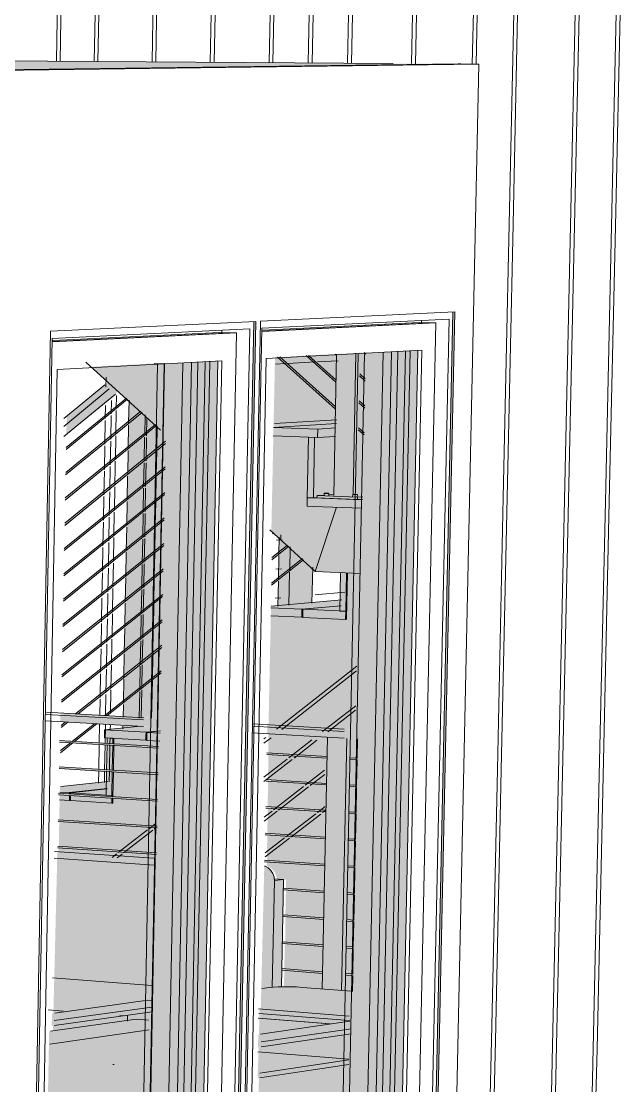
# Model space of a CAD drawing. Header units: inches. Extents: x 5690 to 5695, y -585 to 907.
# Drawn here: x 5694.6108 to 5694.6812, y 381.9082 to 382.0332 of the extents above; entities that cross this region are included whole.
import ezdxf

# ---------------------------------------------------------------- set-up
doc = ezdxf.new("R2010")
doc.units = ezdxf.units.IN
doc.header["$MEASUREMENT"] = 0
for name, color, linetype, lineweight in [('A-DOOR-FRAM', 31, 'Continuous', 9), ('A-FLOR', 192, 'Continuous', 13), ('A-FLOR-HRAL', 11, 'Continuous', 9), ('A-GLAZ-2', 151, 'Continuous', 9), ('A-GLAZ-CURT', 52, 'Continuous', 9), ('A-GLAZ-CWMG', 51, 'Continuous', 9), ('A-WALL', 113, 'Continuous', 13), ('A-WALL-PATT-1', 111, 'Continuous', 9), ('I-FURN', 30, 'Continuous', 9), ('I-WALL', 2, 'Continuous', 13), ('I-WALL-1', 2, 'Continuous', 9), ('Q-CASE', 31, 'Continuous', 9), ('S-COLS', 52, 'Continuous', 9), ('S-FNDN-1', 32, 'Continuous', 9), ('S-STRS', 31, 'Continuous', 9)]:
    doc.layers.add(name, color=color, linetype=linetype, lineweight=lineweight)
doc.layers.add('A-GLAZ-1', color=151, linetype='Continuous', lineweight=13, transparency=0.75)
doc.layers.add('I-FURN-1', color=30, linetype='Continuous', lineweight=9, transparency=0.64)

# ---------------------------------------------------------------- blocks, each defined once
blk = doc.blocks.new('FP_126-3D View 1 Copy 1 Copy 1 Copy 1')
at = {"layer": 'A-WALL-PATT-1'}
for p, q in [((-8118.41481, 381.97225), (-8118.41414, 381.97231)), ((-8118.41428, 381.97229), (-8118.41427, 381.97287)), ((-8118.41487, 381.96884), (-8118.41421, 381.9689)), ((-8118.41027, 381.96583), (-8118.40677, 381.96613)), ((-8118.41494, 381.96543), (-8118.41427, 381.96549))]:
    blk.add_line(p, q, dxfattribs=at)
blk = doc.blocks.new('FP_130-3D View 1 Copy 1 Copy 1 Copy 1')
at = {"layer": 'A-WALL-PATT-1'}
for p, q in [((-8118.44062, 382.02849), (-8118.44038, 382.04147)), ((-8118.44019, 382.02849), (-8118.43995, 382.04147)), ((-8118.43618, 382.02846), (-8118.43594, 382.04147)), ((-8118.43575, 382.02846), (-8118.43551, 382.04147)), ((-8118.4294, 382.02841), (-8118.42915, 382.04148)), ((-8118.42896, 382.02841), (-8118.42871, 382.04149)), ((-8118.42256, 382.02836), (-8118.4223, 382.04149)), ((-8118.42212, 382.02836), (-8118.42186, 382.0415)), ((-8118.41565, 382.02832), (-8118.41539, 382.04151)), ((-8118.41521, 382.02831), (-8118.41495, 382.04151)), ((-8118.41107, 382.02828), (-8118.4108, 382.04151)), ((-8118.41062, 382.02828), (-8118.41035, 382.04151)), ((-8118.40645, 382.02825), (-8118.40618, 382.04152)), ((-8118.406, 382.02825), (-8118.40573, 382.04152)), ((-8118.39895, 382.0282), (-8118.39867, 382.04153)), ((-8118.3985, 382.02819), (-8118.39822, 382.04153)), ((-8118.39183, 382.02813), (-8118.39155, 382.04154)), ((-8118.39138, 382.02814), (-8118.39109, 382.04154)), ((-8118.38751, 382.00935), (-8118.38681, 382.04155)), ((-8118.38705, 382.00934), (-8118.38635, 382.04155)), ((-8118.38029, 382.00921), (-8118.37958, 382.04156)), ((-8118.37983, 382.0092), (-8118.37912, 382.04156)), ((-8118.3755, 382.00912), (-8118.37477, 382.04157)), ((-8118.37503, 382.00911), (-8118.37431, 382.04157)), ((-8118.3882, 381.97727), (-8118.38751, 382.00935)), ((-8118.38774, 381.97726), (-8118.38705, 382.00934)), ((-8118.38751, 382.00935), (-8118.38751, 382.00935)), ((-8118.38705, 382.00934), (-8118.38705, 382.00934)), ((-8118.381, 381.97699), (-8118.38029, 382.00921)), ((-8118.38054, 381.97697), (-8118.37983, 382.0092)), ((-8118.38029, 382.00921), (-8118.38029, 382.00921)), ((-8118.37983, 382.0092), (-8118.37983, 382.0092)), ((-8118.37622, 381.9768), (-8118.3755, 382.00912)), ((-8118.37576, 381.97678), (-8118.37503, 382.00911)), ((-8118.3755, 382.00912), (-8118.3755, 382.00912)), ((-8118.37503, 382.00911), (-8118.37503, 382.00911)), ((-8118.38889, 381.94533), (-8118.3882, 381.97727)), ((-8118.38844, 381.9453), (-8118.38774, 381.97726)), ((-8118.3882, 381.97727), (-8118.3882, 381.97727)), ((-8118.38774, 381.97726), (-8118.38774, 381.97726)), ((-8118.38171, 381.9449), (-8118.381, 381.97699)), ((-8118.38125, 381.94487), (-8118.38054, 381.97697)), ((-8118.381, 381.97699), (-8118.381, 381.97699)), ((-8118.38054, 381.97697), (-8118.38054, 381.97697)), ((-8118.37694, 381.94462), (-8118.37622, 381.9768)), ((-8118.37648, 381.94459), (-8118.37576, 381.97678)), ((-8118.37622, 381.9768), (-8118.37622, 381.9768)), ((-8118.37576, 381.97678), (-8118.37576, 381.97678)), ((-8118.38958, 381.91352), (-8118.38889, 381.94533)), ((-8118.38912, 381.91348), (-8118.38844, 381.9453)), ((-8118.38889, 381.94533), (-8118.38889, 381.94533)), ((-8118.38844, 381.9453), (-8118.38844, 381.9453)), ((-8118.38242, 381.91294), (-8118.38171, 381.9449)), ((-8118.38196, 381.91291), (-8118.38125, 381.94487)), ((-8118.38171, 381.9449), (-8118.38171, 381.9449)), ((-8118.38125, 381.94487), (-8118.38125, 381.94487)), ((-8118.37766, 381.91256), (-8118.37694, 381.94462)), ((-8118.3772, 381.91253), (-8118.37648, 381.94459)), ((-8118.37694, 381.94462), (-8118.37694, 381.94462)), ((-8118.37648, 381.94459), (-8118.37648, 381.94459)), ((-8118.39026, 381.88183), (-8118.38958, 381.91352)), ((-8118.38958, 381.91352), (-8118.38958, 381.91352)), ((-8118.38981, 381.88179), (-8118.38912, 381.91348)), ((-8118.38912, 381.91348), (-8118.38912, 381.91348)), ((-8118.38312, 381.88112), (-8118.38242, 381.91294)), ((-8118.38266, 381.88107), (-8118.38196, 381.91291)), ((-8118.38242, 381.91294), (-8118.38242, 381.91294)), ((-8118.38196, 381.91291), (-8118.38196, 381.91291)), ((-8118.37837, 381.88064), (-8118.37766, 381.91256)), ((-8118.37791, 381.88059), (-8118.3772, 381.91253)), ((-8118.37766, 381.91256), (-8118.37766, 381.91256)), ((-8118.3772, 381.91253), (-8118.3772, 381.91253))]:
    blk.add_line(p, q, dxfattribs=at)
blk = doc.blocks.new('FP_135-3D View 1 Copy 1 Copy 1 Copy 1')
at = {"layer": 'S-COLS'}
for p, q in [((-8118.42884, 381.98289), (-8118.42879, 381.98568)), ((-8118.4289, 381.9799), (-8118.42885, 381.98269)), ((-8118.42896, 381.9769), (-8118.4289, 381.97969)), ((-8118.42901, 381.97392), (-8118.42896, 381.9767)), ((-8118.42907, 381.97092), (-8118.42902, 381.9737)), ((-8118.42913, 381.96793), (-8118.42908, 381.97071)), ((-8118.42919, 381.96494), (-8118.42913, 381.96772)), ((-8118.42924, 381.96195), (-8118.42919, 381.96473)), ((-8118.4293, 381.95896), (-8118.42925, 381.96174)), ((-8118.42936, 381.95598), (-8118.4293, 381.95876)), ((-8118.42944, 381.95137), (-8118.42936, 381.95577))]:
    blk.add_line(p, q, dxfattribs=at)
blk = doc.blocks.new('FP_144-3D View 1 Copy 1 Copy 1 Copy 1')
at = {"layer": 'A-WALL-PATT-1'}
for p, q in [((-8118.43359, 381.98769), (-8118.43356, 381.98925)), ((-8118.43365, 381.9847), (-8118.43359, 381.98749)), ((-8118.4337, 381.98172), (-8118.43365, 381.9845)), ((-8118.43372, 381.98079), (-8118.43371, 381.98151)), ((-8118.43376, 381.97873), (-8118.43372, 381.98079)), ((-8118.43372, 381.98079), (-8118.43372, 381.98079)), ((-8118.43381, 381.97574), (-8118.43376, 381.97852)), ((-8118.43387, 381.97276), (-8118.43382, 381.97554)), ((-8118.43393, 381.96977), (-8118.43387, 381.97255)), ((-8118.43398, 381.96679), (-8118.43393, 381.96957)), ((-8118.43404, 381.96381), (-8118.43399, 381.96658)), ((-8118.43409, 381.96088), (-8118.43404, 381.9636)), ((-8118.43415, 381.95785), (-8118.43411, 381.95995)), ((-8118.43411, 381.95995), (-8118.4341, 381.96062)), ((-8118.43411, 381.95995), (-8118.43411, 381.95995)), ((-8118.43421, 381.95487), (-8118.43415, 381.95761)), ((-8118.43426, 381.95189), (-8118.43421, 381.95467)), ((-8118.4343, 381.95001), (-8118.43428, 381.95062)), ((-8118.43433, 381.94837), (-8118.43431, 381.94903)), ((-8118.43439, 381.94525), (-8118.43433, 381.94824)), ((-8118.43441, 381.94389), (-8118.43439, 381.94512))]:
    blk.add_line(p, q, dxfattribs=at)

msp = doc.modelspace()

# ---------------------------------------------------------------- hatches: boundary and pattern name
at = {"layer": 'A-FLOR'}
msp.add_hatch(color=256, dxfattribs=at).paths.add_polyline_path([(5694.60705, 382.02744), (5694.65991, 382.02817), (5694.45439, 382.02959), (5694.39722, 382.02906), (5694.60659, 382.02744)], flags=0)
at = {"layer": 'A-GLAZ-1'}
h = msp.add_hatch(color=256, dxfattribs=at)
h.paths.add_polyline_path([(5694.63716, 381.8745), (5694.65488, 381.87788), (5694.6549, 381.87893), (5694.6573, 381.99453), (5694.65031, 381.99413), (5694.64782, 381.87696), (5694.63718, 381.87492)], flags=0)
h.paths.add_polyline_path([(5694.64088, 381.96457), (5694.64488, 381.96492), (5694.64497, 381.96915), (5694.64407, 381.96997), (5694.64094, 381.96749), (5694.64089, 381.96473)], flags=0)
h.paths.add_polyline_path([(5694.64095, 381.96774), (5694.64392, 381.9701), (5694.64232, 381.97156), (5694.641, 381.97051), (5694.64096, 381.9686)], flags=0)
h.paths.add_polyline_path([(5694.64101, 381.97076), (5694.64217, 381.97169), (5694.64105, 381.97266), (5694.64103, 381.97166)], flags=0)
h = msp.add_hatch(color=256, dxfattribs=at)
h.paths.add_polyline_path([(5694.63735, 381.8749), (5694.64802, 381.87693), (5694.64934, 381.90515), (5694.6424, 381.90406), (5694.6422, 381.89976), (5694.64129, 381.89976), (5694.63968, 381.90044), (5694.63985, 381.9042), (5694.63868, 381.90431), (5694.63737, 381.87534)], flags=0)
h.paths.add_polyline_path([(5694.63961, 381.93523), (5694.64248, 381.93745), (5694.63965, 381.93764), (5694.63961, 381.93572)], flags=0)
h.paths.add_polyline_path([(5694.64272, 381.93763), (5694.64626, 381.94037), (5694.63968, 381.94079), (5694.63966, 381.93783), (5694.64214, 381.93767)], flags=0)
h.paths.add_polyline_path([(5694.6465, 381.94055), (5694.6468, 381.94079), (5694.64685, 381.9435), (5694.63974, 381.94394), (5694.63968, 381.94099), (5694.64645, 381.94056)], flags=0)
h.paths.add_polyline_path([(5694.6504, 381.94357), (5694.65041, 381.94358), (5694.6504, 381.94406)], flags=0)
h.paths.add_polyline_path([(5694.64685, 381.9437), (5694.64688, 381.94667), (5694.63976, 381.94709), (5694.63974, 381.94414), (5694.64645, 381.94373)], flags=0)
h.paths.add_polyline_path([(5694.64688, 381.94687), (5694.64693, 381.94911), (5694.63977, 381.94952), (5694.63977, 381.94729), (5694.64641, 381.9469)], flags=0)
h.paths.add_polyline_path([(5694.6505, 381.94996), (5694.65084, 381.97708), (5694.64992, 381.97704), (5694.64548, 381.97726), (5694.64553, 381.97749), (5694.64634, 381.97755), (5694.64637, 381.97775), (5694.64687, 381.97768), (5694.64687, 381.97758), (5694.64744, 381.97768), (5694.6477, 381.98763), (5694.64081, 381.99375), (5694.64055, 381.99374), (5694.64012, 381.97329), (5694.64527, 381.96858), (5694.64825, 381.96846), (5694.64821, 381.96521), (5694.64008, 381.96451), (5694.63979, 381.95057), (5694.65014, 381.94998)], flags=0)
h.paths.add_polyline_path([(5694.64771, 381.9879), (5694.64777, 381.99079), (5694.64425, 381.99393), (5694.64117, 381.99374), (5694.64749, 381.98809)], flags=0)
h.paths.add_polyline_path([(5694.64777, 381.99106), (5694.64778, 381.994), (5694.64761, 381.99411), (5694.64453, 381.99395), (5694.64749, 381.99131)], flags=0)
h = msp.add_hatch(color=256, dxfattribs=at)
h.paths.add_polyline_path([(5694.64963, 381.9193), (5694.65027, 381.94996), (5694.63966, 381.95057), (5694.63962, 381.94952), (5694.64669, 381.94911), (5694.64665, 381.94687), (5694.63958, 381.94724), (5694.63958, 381.94709), (5694.64664, 381.94667), (5694.64658, 381.9437), (5694.63952, 381.94409), (5694.63952, 381.94394), (5694.64658, 381.94351), (5694.64652, 381.94054), (5694.63946, 381.94094), (5694.63946, 381.94079), (5694.64652, 381.94034), (5694.64646, 381.93738), (5694.6394, 381.93779), (5694.63939, 381.93765), (5694.64645, 381.93718), (5694.64639, 381.93422), (5694.63933, 381.93465), (5694.63933, 381.9345), (5694.64639, 381.93402), (5694.64633, 381.93106), (5694.64155, 381.93134), (5694.64157, 381.93119), (5694.64632, 381.93086), (5694.64626, 381.9279), (5694.64149, 381.9282), (5694.64149, 381.92805), (5694.64626, 381.92771), (5694.64618, 381.92475), (5694.64143, 381.92505), (5694.64142, 381.9249), (5694.64619, 381.92455), (5694.64613, 381.92159), (5694.64136, 381.9219), (5694.64136, 381.92176), (5694.64613, 381.92139), (5694.64609, 381.91957), (5694.64947, 381.91931)], flags=0)
h.paths.add_polyline_path([(5694.64013, 381.96695), (5694.64388, 381.96999), (5694.64377, 381.97009), (5694.64013, 381.96714), (5694.64013, 381.96695)], flags=0)
h.paths.add_polyline_path([(5694.64019, 381.96996), (5694.64213, 381.97158), (5694.64203, 381.97168), (5694.64019, 381.97015), (5694.64019, 381.96997)], flags=0)
h.paths.add_polyline_path([(5694.64025, 381.97298), (5694.6404, 381.97317), (5694.64025, 381.97323), (5694.64025, 381.97299)], flags=0)
h.paths.add_polyline_path([(5694.65024, 381.97703), (5694.65084, 381.97708), (5694.65117, 381.99429), (5694.6476, 381.9941), (5694.64777, 381.99395), (5694.64771, 381.99105), (5694.64444, 381.99394), (5694.64421, 381.99393), (5694.6477, 381.99079), (5694.64764, 381.98789), (5694.64106, 381.99376), (5694.64086, 381.99373), (5694.64764, 381.98762), (5694.64743, 381.97763), (5694.64686, 381.97758), (5694.64683, 381.97774), (5694.64634, 381.97768), (5694.64633, 381.97755), (5694.64548, 381.97744), (5694.64547, 381.97722), (5694.64994, 381.97704)], flags=0)
h = msp.add_hatch(color=256, dxfattribs=at)
h.paths.add_polyline_path([(5694.61278, 381.86986), (5694.63152, 381.87343), (5694.63156, 381.87552), (5694.63383, 381.99329), (5694.62679, 381.99292), (5694.62572, 381.91588), (5694.6241, 381.91598), (5694.61406, 381.91457), (5694.6134, 381.88102), (5694.6247, 381.88317), (5694.62444, 381.87252), (5694.6128, 381.87031)], flags=0)
h.paths.add_polyline_path([(5694.6227, 381.95019), (5694.6245, 381.95042), (5694.62271, 381.95052)], flags=0)
h.paths.add_polyline_path([(5694.62487, 381.95144), (5694.62493, 381.95477), (5694.62276, 381.95305), (5694.62273, 381.95156), (5694.62473, 381.95144)], flags=0)
h.paths.add_polyline_path([(5694.62276, 381.95329), (5694.62493, 381.95502), (5694.62499, 381.95775), (5694.62281, 381.95603), (5694.62277, 381.95385)], flags=0)
h.paths.add_polyline_path([(5694.62282, 381.95627), (5694.62499, 381.958), (5694.62504, 381.96074), (5694.62287, 381.95901), (5694.62284, 381.9576)], flags=0)
h.paths.add_polyline_path([(5694.62288, 381.95925), (5694.62505, 381.96098), (5694.6251, 381.96372), (5694.62293, 381.96199), (5694.62291, 381.96087)], flags=0)
h.paths.add_polyline_path([(5694.62293, 381.96223), (5694.6251, 381.96397), (5694.62515, 381.96671), (5694.62298, 381.96497), (5694.62297, 381.96413)], flags=0)
h.paths.add_polyline_path([(5694.62299, 381.96521), (5694.62516, 381.96696), (5694.62521, 381.9697), (5694.62304, 381.96795), (5694.62302, 381.96706)], flags=0)
h.paths.add_polyline_path([(5694.62304, 381.9682), (5694.62522, 381.96994), (5694.62524, 381.97267), (5694.62309, 381.97094), (5694.62308, 381.96995)], flags=0)
h.paths.add_polyline_path([(5694.6231, 381.97118), (5694.62527, 381.97293), (5694.62532, 381.97568), (5694.62315, 381.97392), (5694.62313, 381.97267)], flags=0)
h.paths.add_polyline_path([(5694.62316, 381.97417), (5694.62533, 381.97592), (5694.62538, 381.97867), (5694.62321, 381.97691), (5694.62316, 381.97433)], flags=0)
h.paths.add_polyline_path([(5694.62321, 381.97715), (5694.62539, 381.97891), (5694.62544, 381.98166), (5694.62326, 381.97989), (5694.62321, 381.97718)], flags=0)
h.paths.add_polyline_path([(5694.62327, 381.98014), (5694.62544, 381.98191), (5694.62549, 381.98465), (5694.62332, 381.98288), (5694.62327, 381.98045)], flags=0)
h.paths.add_polyline_path([(5694.62332, 381.98313), (5694.6255, 381.9849), (5694.62554, 381.98688), (5694.6251, 381.98728), (5694.62338, 381.98587), (5694.62334, 381.98371)], flags=0)
h.paths.add_polyline_path([(5694.62338, 381.98612), (5694.62495, 381.9874), (5694.62343, 381.9888), (5694.6234, 381.98697)], flags=0)
h = msp.add_hatch(color=256, dxfattribs=at)
h.paths.add_polyline_path([(5694.61295, 381.87027), (5694.6246, 381.87248), (5694.62506, 381.88309), (5694.6134, 381.88102), (5694.61298, 381.87085)], flags=0)
h.paths.add_polyline_path([(5694.62682, 381.93488), (5694.62682, 381.93535), (5694.61518, 381.93614), (5694.61519, 381.93567), (5694.62638, 381.93491)], flags=0)
h.paths.add_polyline_path([(5694.62683, 381.93555), (5694.62685, 381.93848), (5694.61524, 381.93924), (5694.61519, 381.93633), (5694.62638, 381.93558)], flags=0)
h.paths.add_polyline_path([(5694.62689, 381.93867), (5694.62691, 381.9416), (5694.6153, 381.94233), (5694.61524, 381.93943), (5694.62685, 381.93867)], flags=0)
h.paths.add_polyline_path([(5694.62691, 381.94179), (5694.62697, 381.94472), (5694.62079, 381.9451), (5694.62079, 381.9439), (5694.61533, 381.94331), (5694.61533, 381.94253), (5694.62681, 381.9418)], flags=0)
h.paths.add_polyline_path([(5694.62697, 381.94492), (5694.62703, 381.94785), (5694.62085, 381.94822), (5694.6208, 381.9453), (5694.62681, 381.94493)], flags=0)
h.paths.add_polyline_path([(5694.62703, 381.94804), (5694.62709, 381.95026), (5694.62438, 381.95037), (5694.62055, 381.94998), (5694.62055, 381.94904), (5694.62087, 381.94903), (5694.62087, 381.94841), (5694.62681, 381.94806)], flags=0)
h.paths.add_polyline_path([(5694.62761, 381.98471), (5694.62775, 381.99307), (5694.61895, 381.99261), (5694.62725, 381.98503)], flags=0)
h = msp.add_hatch(color=256, dxfattribs=at)
h.paths.add_polyline_path([(5694.62665, 381.93536), (5694.62666, 381.93555), (5694.61506, 381.93629), (5694.61506, 381.93614), (5694.62621, 381.93539)], flags=0)
h.paths.add_polyline_path([(5694.62671, 381.93848), (5694.62667, 381.93868), (5694.61511, 381.93939), (5694.61511, 381.93924), (5694.62668, 381.93848)], flags=0)
h.paths.add_polyline_path([(5694.62677, 381.9416), (5694.62677, 381.9418), (5694.61517, 381.94249), (5694.6152, 381.94234), (5694.62668, 381.94161)], flags=0)
h.paths.add_polyline_path([(5694.62683, 381.94472), (5694.62683, 381.94492), (5694.61523, 381.94559), (5694.61522, 381.94544), (5694.62668, 381.94473)], flags=0)
h.paths.add_polyline_path([(5694.61539, 381.9473), (5694.61671, 381.94845), (5694.62689, 381.94789), (5694.62689, 381.94804), (5694.61693, 381.94863), (5694.61951, 381.95069), (5694.62693, 381.95026), (5694.62696, 381.9513), (5694.62074, 381.95165), (5694.6272, 381.95675), (5694.62721, 381.95693), (5694.62045, 381.95167), (5694.61731, 381.95185), (5694.62726, 381.95973), (5694.62726, 381.95992), (5694.61703, 381.95187), (5694.61535, 381.95196), (5694.61535, 381.95093), (5694.6159, 381.95086), (5694.61545, 381.95044), (5694.61549, 381.9503), (5694.61609, 381.95089), (5694.61923, 381.9507), (5694.61665, 381.94865), (5694.61528, 381.94869), (5694.6153, 381.94854), (5694.61642, 381.94847), (5694.6154, 381.94748), (5694.61539, 381.9473)], flags=0)
h.paths.add_polyline_path([(5694.6155, 381.95323), (5694.62732, 381.96272), (5694.62732, 381.9629), (5694.61551, 381.95341), (5694.6155, 381.95323)], flags=0)
h.paths.add_polyline_path([(5694.61556, 381.95619), (5694.62737, 381.96571), (5694.62738, 381.96589), (5694.61556, 381.95637), (5694.61556, 381.95619)], flags=0)
h.paths.add_polyline_path([(5694.61561, 381.95915), (5694.62743, 381.9687), (5694.62744, 381.96888), (5694.61562, 381.95933), (5694.61561, 381.95916)], flags=0)
h.paths.add_polyline_path([(5694.61567, 381.96212), (5694.62749, 381.97169), (5694.62749, 381.97188), (5694.61567, 381.9623), (5694.61567, 381.96212)], flags=0)
h.paths.add_polyline_path([(5694.61572, 381.96509), (5694.62755, 381.97469), (5694.62755, 381.97487), (5694.61572, 381.96527), (5694.61572, 381.96509)], flags=0)
h.paths.add_polyline_path([(5694.61578, 381.96805), (5694.6276, 381.97768), (5694.62761, 381.97786), (5694.61578, 381.96823), (5694.61578, 381.96805)], flags=0)
h.paths.add_polyline_path([(5694.61583, 381.97102), (5694.62766, 381.98068), (5694.62766, 381.98086), (5694.61583, 381.9712), (5694.61583, 381.97102)], flags=0)
h.paths.add_polyline_path([(5694.61588, 381.97399), (5694.62772, 381.98367), (5694.62772, 381.98386), (5694.61589, 381.97417), (5694.61588, 381.97399)], flags=0)
h.paths.add_polyline_path([(5694.61594, 381.97696), (5694.62663, 381.98574), (5694.62652, 381.98583), (5694.61594, 381.97715), (5694.61594, 381.97696)], flags=0)
h.paths.add_polyline_path([(5694.61599, 381.97993), (5694.62492, 381.98729), (5694.62482, 381.98739), (5694.616, 381.98012), (5694.61599, 381.97994)], flags=0)
h.paths.add_polyline_path([(5694.61605, 381.98291), (5694.62322, 381.98885), (5694.62312, 381.98894), (5694.61605, 381.98309), (5694.61605, 381.98291)], flags=0)
h.paths.add_polyline_path([(5694.61608, 381.98468), (5694.62223, 381.98975), (5694.62102, 381.99085), (5694.61612, 381.98682), (5694.61609, 381.98553)], flags=0)
h = msp.add_hatch(color=256, dxfattribs=at)
h.paths.add_polyline_path([(5694.62723, 381.9513), (5694.62734, 381.95669), (5694.62492, 381.95477), (5694.62486, 381.95144), (5694.62695, 381.95132)], flags=0)
h.paths.add_polyline_path([(5694.62493, 381.95502), (5694.62734, 381.95693), (5694.62739, 381.95968), (5694.62498, 381.95775), (5694.62498, 381.9576)], flags=0)
h.paths.add_polyline_path([(5694.62498, 381.958), (5694.6274, 381.95992), (5694.62745, 381.96266), (5694.62504, 381.96074)], flags=0)
h.paths.add_polyline_path([(5694.62504, 381.96098), (5694.62745, 381.96291), (5694.62751, 381.96566), (5694.62509, 381.96372)], flags=0)
h.paths.add_polyline_path([(5694.6251, 381.96397), (5694.62751, 381.9659), (5694.62752, 381.96861), (5694.62515, 381.96671), (5694.6251, 381.96413)], flags=0)
h.paths.add_polyline_path([(5694.62515, 381.96696), (5694.62757, 381.96889), (5694.62762, 381.97164), (5694.62521, 381.9697), (5694.62516, 381.96739)], flags=0)
h.paths.add_polyline_path([(5694.62521, 381.96994), (5694.62763, 381.97189), (5694.62768, 381.97463), (5694.62526, 381.97267), (5694.62522, 381.97066)], flags=0)
h.paths.add_polyline_path([(5694.62527, 381.97293), (5694.62768, 381.97488), (5694.62774, 381.97763), (5694.62532, 381.97568), (5694.62529, 381.97392)], flags=0)
h.paths.add_polyline_path([(5694.62532, 381.97592), (5694.62774, 381.97788), (5694.62779, 381.98063), (5694.62538, 381.97867), (5694.62535, 381.97718)], flags=0)
h.paths.add_polyline_path([(5694.62538, 381.97891), (5694.6278, 381.98087), (5694.62785, 381.98362), (5694.62543, 381.98166), (5694.62541, 381.98045)], flags=0)
h.paths.add_polyline_path([(5694.62544, 381.98191), (5694.62786, 381.98387), (5694.62787, 381.98474), (5694.6268, 381.98572), (5694.62549, 381.98465), (5694.62547, 381.98371)], flags=0)
h.paths.add_polyline_path([(5694.62549, 381.9849), (5694.62666, 381.98585), (5694.62553, 381.98687)], flags=0)
h = msp.add_hatch(color=256, dxfattribs=at)
h.paths.add_polyline_path([(5694.64638, 381.91955), (5694.64642, 381.92137), (5694.64164, 381.92171), (5694.6416, 381.9198), (5694.64268, 381.91979), (5694.6441, 381.91972), (5694.64609, 381.91957)], flags=0)
h.paths.add_polyline_path([(5694.64642, 381.92157), (5694.64647, 381.92453), (5694.6417, 381.92488), (5694.64164, 381.92193), (5694.64609, 381.92159)], flags=0)
h.paths.add_polyline_path([(5694.64649, 381.92473), (5694.64655, 381.92769), (5694.64176, 381.92803), (5694.64175, 381.92507), (5694.64647, 381.92473)], flags=0)
h.paths.add_polyline_path([(5694.64655, 381.92788), (5694.64661, 381.93085), (5694.64183, 381.93118), (5694.64177, 381.92823), (5694.64647, 381.92789)], flags=0)
h.paths.add_polyline_path([(5694.64661, 381.93105), (5694.64667, 381.93401), (5694.63961, 381.93449), (5694.6396, 381.93397), (5694.63971, 381.93395), (5694.64006, 381.93376), (5694.64037, 381.93347), (5694.6406, 381.93311), (5694.64074, 381.9327), (5694.6408, 381.93247), (5694.64185, 381.93239), (5694.64185, 381.93138), (5694.64646, 381.93106)], flags=0)
h.paths.add_polyline_path([(5694.64668, 381.93421), (5694.64674, 381.93717), (5694.6425, 381.93745), (5694.63962, 381.93523), (5694.63961, 381.93469), (5694.64646, 381.93422)], flags=0)
h.paths.add_polyline_path([(5694.64674, 381.93737), (5694.6468, 381.94034), (5694.64627, 381.94037), (5694.64273, 381.93763), (5694.64646, 381.93739)], flags=0)
h.paths.add_polyline_path([(5694.64681, 381.94053), (5694.64681, 381.94079), (5694.64651, 381.94055)], flags=0)
for points in [[(5694.61455, 381.91667), (5694.62574, 381.91822), (5694.62623, 381.91822), (5694.62662, 381.93489), (5694.61502, 381.93568), (5694.61456, 381.91706)], [(5694.61437, 381.9158), (5694.62606, 381.91743), (5694.6261, 381.91819), (5694.62562, 381.91823), (5694.61441, 381.91668), (5694.6144, 381.91634)], [(5694.6385, 381.90907), (5694.6492, 381.91073), (5694.64927, 381.91427), (5694.63864, 381.9127), (5694.63851, 381.90942)]]:
    msp.add_hatch(color=256, dxfattribs=at).paths.add_polyline_path(points, flags=0)
h = msp.add_hatch(color=256, dxfattribs=at)
h.paths.add_polyline_path([(5694.64129, 381.89976), (5694.6422, 381.89976), (5694.64229, 381.90408), (5694.64923, 381.90517), (5694.6493, 381.91066), (5694.63866, 381.90905), (5694.63857, 381.90432), (5694.63975, 381.90422), (5694.63968, 381.90044)], flags=0)
h.paths.add_polyline_path([(5694.64947, 381.91635), (5694.6496, 381.9193), (5694.64234, 381.91982), (5694.6413, 381.91983), (5694.64155, 381.93241), (5694.64046, 381.93248), (5694.64044, 381.93271), (5694.6403, 381.93312), (5694.64007, 381.93348), (5694.63976, 381.93377), (5694.63929, 381.93398), (5694.63888, 381.91718), (5694.64936, 381.91635)], flags=0)
h = msp.add_hatch(color=256, dxfattribs=at)
h.paths.add_polyline_path([(5694.63854, 381.91271), (5694.64924, 381.91428), (5694.6493, 381.91578), (5694.6386, 381.91424), (5694.63855, 381.91314)], flags=0)
h.paths.add_polyline_path([(5694.6493, 381.91585), (5694.64933, 381.91636), (5694.63875, 381.91719), (5694.63872, 381.91669), (5694.64921, 381.91585)], flags=0)
at = {"layer": 'A-WALL'}
for points in [[(5694.65894, 381.87268), (5694.66163, 381.99905), (5694.6614, 381.99904), (5694.65872, 381.8727)], [(5694.63574, 381.86809), (5694.6383, 381.99794), (5694.63807, 381.99793), (5694.63551, 381.86812)]]:
    msp.add_hatch(color=256, dxfattribs=at).paths.add_polyline_path(points, flags=0)
at = {"layer": 'I-FURN-1'}
h = msp.add_hatch(color=256, dxfattribs=at)
h.paths.add_polyline_path([(5694.61436, 381.91523), (5694.62605, 381.91688), (5694.62606, 381.91743), (5694.61437, 381.9158), (5694.61436, 381.91524)], flags=0)
h.paths.add_polyline_path([(5694.64707, 381.91546), (5694.6493, 381.91583), (5694.6493, 381.91585), (5694.63872, 381.91664), (5694.63871, 381.91612), (5694.64653, 381.9155)], flags=0)
msp.add_hatch(color=256, dxfattribs=at).paths.add_polyline_path([(5694.61451, 381.91452), (5694.62333, 381.91577), (5694.6233, 381.91645), (5694.61452, 381.91522)], flags=0)
h = msp.add_hatch(color=256, dxfattribs=at)
h.paths.add_polyline_path([(5694.63868, 381.91423), (5694.64707, 381.91546), (5694.63871, 381.91611), (5694.63869, 381.91512)], flags=0)
h.paths.add_polyline_path([(5694.62324, 381.91578), (5694.62456, 381.91597), (5694.62604, 381.91585), (5694.62606, 381.91686), (5694.62326, 381.91646), (5694.62325, 381.91597)], flags=0)

# ---------------------------------------------------------------- linework, layer by layer
at = {"layer": 'A-DOOR-FRAM'}
for p, q in [((5694.62343, 381.98868), (5694.62338, 381.98597)), ((5694.62526, 381.98455), (5694.6253, 381.98696)), ((5694.62337, 381.98577), (5694.62332, 381.98298)), ((5694.6252, 381.98156), (5694.62525, 381.98434)), ((5694.62332, 381.98277), (5694.62327, 381.97999)), ((5694.62514, 381.97856), (5694.6252, 381.98135)), ((5694.62326, 381.97978), (5694.62321, 381.977)), ((5694.62509, 381.97557), (5694.62514, 381.97836)), ((5694.62321, 381.9768), (5694.62315, 381.97402)), ((5694.62503, 381.97258), (5694.62508, 381.97537)), ((5694.62315, 381.97379), (5694.6231, 381.97103)), ((5694.62497, 381.9696), (5694.62503, 381.97238)), ((5694.62309, 381.97083), (5694.62304, 381.96805)), ((5694.62492, 381.96661), (5694.62497, 381.96939)), ((5694.62304, 381.96784), (5694.62298, 381.96507)), ((5694.62486, 381.96363), (5694.62491, 381.96641)), ((5694.62298, 381.96487), (5694.62293, 381.96209)), ((5694.6248, 381.96065), (5694.62486, 381.96343)), ((5694.62292, 381.96189), (5694.62287, 381.95912)), ((5694.62475, 381.95768), (5694.6248, 381.96045)), ((5694.62287, 381.95891), (5694.62282, 381.95615)), ((5694.62469, 381.9547), (5694.62474, 381.95747)), ((5694.62281, 381.95594), (5694.62276, 381.95318)), ((5694.62463, 381.95136), (5694.62469, 381.9545)), ((5694.62276, 381.95297), (5694.62273, 381.95147)), ((5694.62271, 381.95043), (5694.6227, 381.9501))]:
    msp.add_line(p, q, dxfattribs=at)
at = {"layer": 'A-FLOR'}
msp.add_line((5694.66202, 382.02816), (5694.66236, 382.02816), dxfattribs=at)
at = {"layer": 'A-FLOR-HRAL'}
for p, q in [((5694.64764, 381.98762), (5694.64084, 381.99375)), ((5694.64112, 381.99376), (5694.64765, 381.98789)), ((5694.6477, 381.99079), (5694.64421, 381.99393)), ((5694.64449, 381.99394), (5694.64771, 381.99105)), ((5694.64777, 381.99408), (5694.64743, 381.97748)), ((5694.64777, 381.99395), (5694.6476, 381.9941)), ((5694.6497, 381.97761), (5694.65004, 381.99419)), ((5694.6512, 381.9941), (5694.651, 381.99428)), ((5694.65113, 381.99093), (5694.65045, 381.99155)), ((5694.65049, 381.99178), (5694.65114, 381.9912)), ((5694.61576, 381.9856), (5694.62111, 381.99)), ((5694.62059, 381.9905), (5694.61578, 381.98654)), ((5694.61578, 381.98443), (5694.62182, 381.98939)), ((5694.61605, 381.98315), (5694.62312, 381.98894)), ((5694.62326, 381.98881), (5694.61605, 381.98291)), ((5694.65042, 381.98862), (5694.65107, 381.98803)), ((5694.62496, 381.98726), (5694.61599, 381.97993)), ((5694.616, 381.98018), (5694.62482, 381.98739)), ((5694.65107, 381.98776), (5694.65038, 381.98838)), ((5694.61594, 381.97721), (5694.62652, 381.98583)), ((5694.62666, 381.9857), (5694.61594, 381.97696)), ((5694.651, 381.9846), (5694.65032, 381.98521)), ((5694.65036, 381.98545), (5694.65101, 381.98486)), ((5694.62772, 381.98361), (5694.61588, 381.97399)), ((5694.61589, 381.97424), (5694.62772, 381.98386)), ((5694.61583, 381.97127), (5694.62766, 381.98086)), ((5694.62766, 381.98061), (5694.61583, 381.97102)), ((5694.6276, 381.97762), (5694.61577, 381.96805)), ((5694.61578, 381.9683), (5694.62761, 381.97786)), ((5694.64548, 381.97748), (5694.64547, 381.97722)), ((5694.64548, 381.97748), (5694.64634, 381.97755)), ((5694.65024, 381.9773), (5694.64548, 381.97748)), ((5694.64633, 381.97775), (5694.64632, 381.97746)), ((5694.64687, 381.97775), (5694.64687, 381.97774)), ((5694.64687, 381.97746), (5694.64687, 381.97774)), ((5694.64687, 381.97758), (5694.64744, 381.97763)), ((5694.64966, 381.97762), (5694.64965, 381.97733)), ((5694.6502, 381.97732), (5694.65021, 381.97761)), ((5694.65021, 381.97761), (5694.65021, 381.97761)), ((5694.65085, 381.97734), (5694.65024, 381.9773)), ((5694.65024, 381.97703), (5694.65024, 381.9773)), ((5694.64547, 381.97722), (5694.65024, 381.97703)), ((5694.65024, 381.97703), (5694.65085, 381.97708)), ((5694.61572, 381.96533), (5694.62755, 381.97487)), ((5694.62754, 381.97462), (5694.61572, 381.96509)), ((5694.64043, 381.97313), (5694.64025, 381.97298)), ((5694.61567, 381.96236), (5694.62749, 381.97188)), ((5694.62749, 381.97163), (5694.61567, 381.96212)), ((5694.64019, 381.97021), (5694.64203, 381.97168)), ((5694.64217, 381.97155), (5694.64019, 381.96996)), ((5694.64013, 381.9672), (5694.64377, 381.97009)), ((5694.64391, 381.96996), (5694.64013, 381.96695)), ((5694.62743, 381.96864), (5694.61561, 381.95915)), ((5694.61562, 381.9594), (5694.62743, 381.96888)), ((5694.61556, 381.95643), (5694.62738, 381.96589)), ((5694.62737, 381.96565), (5694.61556, 381.95619)), ((5694.62732, 381.96266), (5694.6155, 381.95323)), ((5694.61551, 381.95347), (5694.62732, 381.9629)), ((5694.61716, 381.95187), (5694.62726, 381.95992)), ((5694.62726, 381.95967), (5694.61744, 381.95185)), ((5694.62059, 381.95167), (5694.62721, 381.95693)), ((5694.6272, 381.95668), (5694.62087, 381.95165)), ((5694.62512, 381.95036), (5694.61367, 381.95103)), ((5694.61369, 381.9518), (5694.62514, 381.95114)), ((5694.62517, 381.9514), (5694.61374, 381.95205)), ((5694.61545, 381.95051), (5694.61595, 381.9509)), ((5694.61623, 381.95089), (5694.61545, 381.95026)), ((5694.61676, 381.94863), (5694.61937, 381.9507)), ((5694.61966, 381.95069), (5694.61704, 381.94861)), ((5694.64865, 381.95005), (5694.63786, 381.95067)), ((5694.63786, 381.95041), (5694.64866, 381.94979)), ((5694.61528, 381.94873), (5694.62689, 381.94804)), ((5694.62689, 381.94785), (5694.61528, 381.94854)), ((5694.64865, 381.949), (5694.63784, 381.94962)), ((5694.64609, 381.91955), (5694.64669, 381.94911)), ((5694.64836, 381.91937), (5694.64897, 381.94898)), ((5694.65019, 381.94663), (5694.65024, 381.94891)), ((5694.61687, 381.94848), (5694.61539, 381.9473)), ((5694.6154, 381.94755), (5694.61659, 381.94849)), ((5694.63958, 381.94729), (5694.64665, 381.94687)), ((5694.64665, 381.94667), (5694.63958, 381.94709)), ((5694.6502, 381.94646), (5694.64938, 381.94651)), ((5694.6494, 381.94671), (5694.6502, 381.94666)), ((5694.65012, 381.94346), (5694.65019, 381.94648)), ((5694.62683, 381.94472), (5694.61522, 381.94544)), ((5694.61523, 381.94563), (5694.62683, 381.94492)), ((5694.63952, 381.94414), (5694.64659, 381.9437)), ((5694.64658, 381.94351), (5694.63952, 381.94394)), ((5694.64933, 381.94354), (5694.65013, 381.94349)), ((5694.61517, 381.94253), (5694.62677, 381.9418)), ((5694.62677, 381.9416), (5694.61517, 381.94234)), ((5694.65013, 381.94329), (5694.64932, 381.94334)), ((5694.65006, 381.94028), (5694.65012, 381.9433)), ((5694.63946, 381.94099), (5694.64652, 381.94054)), ((5694.64652, 381.94034), (5694.63946, 381.94079)), ((5694.65007, 381.94012), (5694.64925, 381.94017)), ((5694.64927, 381.94037), (5694.65007, 381.94032)), ((5694.64999, 381.93711), (5694.65006, 381.94013)), ((5694.61511, 381.93943), (5694.62671, 381.93867)), ((5694.62671, 381.93848), (5694.61511, 381.93924)), ((5694.64645, 381.93718), (5694.63939, 381.93765)), ((5694.6394, 381.93784), (5694.64646, 381.93738)), ((5694.62665, 381.93536), (5694.61505, 381.93614)), ((5694.61506, 381.93634), (5694.62665, 381.93555)), ((5694.65, 381.93695), (5694.64919, 381.937)), ((5694.6492, 381.9372), (5694.65, 381.93715)), ((5694.64993, 381.93393), (5694.64999, 381.93695)), ((5694.63933, 381.9347), (5694.64639, 381.93422)), ((5694.64639, 381.93402), (5694.63933, 381.9345)), ((5694.64994, 381.93378), (5694.64912, 381.93384)), ((5694.64914, 381.93403), (5694.64994, 381.93398)), ((5694.64986, 381.93077), (5694.64993, 381.93378)), ((5694.64155, 381.93139), (5694.64633, 381.93106)), ((5694.64633, 381.93086), (5694.64155, 381.9312)), ((5694.64987, 381.93062), (5694.64906, 381.93067)), ((5694.64907, 381.93087), (5694.64987, 381.93081)), ((5694.6498, 381.9276), (5694.64986, 381.93061)), ((5694.64626, 381.9277), (5694.64148, 381.92805)), ((5694.64149, 381.92825), (5694.64627, 381.9279)), ((5694.64981, 381.92745), (5694.64899, 381.92751)), ((5694.64901, 381.92771), (5694.64981, 381.92765)), ((5694.64973, 381.92444), (5694.6498, 381.92745)), ((5694.6462, 381.92455), (5694.64142, 381.9249)), ((5694.64143, 381.9251), (5694.6462, 381.92475)), ((5694.64974, 381.92429), (5694.64893, 381.92435)), ((5694.64894, 381.92454), (5694.64974, 381.92449)), ((5694.64967, 381.92128), (5694.64973, 381.92429)), ((5694.64136, 381.92195), (5694.64614, 381.92159)), ((5694.64613, 381.92139), (5694.64136, 381.92176)), ((5694.64968, 381.92112), (5694.64886, 381.92119)), ((5694.64888, 381.92138), (5694.64968, 381.92132)), ((5694.64963, 381.91927), (5694.64967, 381.92113))]:
    msp.add_line(p, q, dxfattribs=at)
for points in [[(5694.64647, 381.97774, 0), (5694.64641, 381.97774, 0), (5694.64637, 381.97774, 0), (5694.64634, 381.97775, 0), (5694.64633, 381.97775, 0), (5694.64634, 381.97776, 0)], [(5694.64636, 381.97776, 0), (5694.64641, 381.97776, 0), (5694.64646, 381.97776, 0), (5694.64653, 381.97776, 0), (5694.6466, 381.97776, 0), (5694.64667, 381.97776, 0), (5694.64673, 381.97776, 0)], [(5694.64686, 381.97774, 0), (5694.64684, 381.97774, 0), (5694.6468, 381.97774, 0), (5694.64674, 381.97774, 0), (5694.64667, 381.97773, 0), (5694.6466, 381.97774, 0), (5694.64653, 381.97774, 0), (5694.64647, 381.97774, 0)], [(5694.64673, 381.97776, 0), (5694.64679, 381.97776, 0), (5694.64684, 381.97775, 0)], [(5694.6498, 381.97761, 0), (5694.64974, 381.97761, 0), (5694.6497, 381.97761, 0), (5694.64967, 381.97762, 0), (5694.64966, 381.97762, 0), (5694.64967, 381.97762, 0)], [(5694.6497, 381.97763, 0), (5694.64974, 381.97763, 0), (5694.64979, 381.97763, 0), (5694.64986, 381.97763, 0), (5694.64993, 381.97763, 0), (5694.65, 381.97763, 0), (5694.65007, 381.97763, 0)], [(5694.6502, 381.97761, 0), (5694.65017, 381.97761, 0), (5694.65013, 381.9776, 0), (5694.65007, 381.9776, 0), (5694.65001, 381.9776, 0), (5694.64994, 381.9776, 0), (5694.64987, 381.9776, 0), (5694.6498, 381.97761, 0)], [(5694.65007, 381.97763, 0), (5694.65013, 381.97762, 0), (5694.65017, 381.97762, 0)]]:
    msp.add_polyline3d(points, dxfattribs=at)
at = {"layer": 'A-GLAZ-2'}
for p, q in [((5694.6614, 381.99904), (5694.65872, 381.8727)), ((5694.63807, 381.99793), (5694.63551, 381.86812)), ((5694.63902, 381.99714), (5694.66096, 381.9982)), ((5694.65941, 381.99775), (5694.63905, 381.99675)), ((5694.63906, 381.99678), (5694.65895, 381.99776)), ((5694.65895, 381.99776), (5694.63906, 381.99678)), ((5694.63911, 381.9969), (5694.65748, 381.9978)), ((5694.65941, 381.99775), (5694.65681, 381.874)), ((5694.65748, 381.9978), (5694.65895, 381.99776)), ((5694.65772, 381.99781), (5694.65773, 381.99805)), ((5694.65832, 381.87344), (5694.66096, 381.9982)), ((5694.65895, 381.99776), (5694.65941, 381.99775)), ((5694.61441, 381.99594), (5694.63761, 381.99707)), ((5694.63603, 381.9966), (5694.61444, 381.99554)), ((5694.61446, 381.99557), (5694.63556, 381.99661)), ((5694.63556, 381.99661), (5694.61446, 381.99557)), ((5694.6145, 381.99569), (5694.63408, 381.99665)), ((5694.63603, 381.9966), (5694.63354, 381.86945)), ((5694.63408, 381.99665), (5694.63556, 381.99661)), ((5694.63433, 381.99666), (5694.63433, 381.99691)), ((5694.63508, 381.86888), (5694.63761, 381.99707)), ((5694.63556, 381.99661), (5694.63603, 381.9966)), ((5694.63902, 381.99714), (5694.63649, 381.86915)), ((5694.61441, 381.99594), (5694.61201, 381.86434)), ((5694.63952, 381.99359), (5694.63716, 381.87436)), ((5694.63952, 381.99359), (5694.65779, 381.99455)), ((5694.65031, 381.99413), (5694.64791, 381.87694)), ((5694.65106, 381.99417), (5694.64866, 381.87709)), ((5694.64866, 381.87709), (5694.65106, 381.99417)), ((5694.6508, 381.8775), (5694.65322, 381.99429)), ((5694.65181, 381.8777), (5694.65423, 381.99435)), ((5694.65254, 381.87785), (5694.65497, 381.99439)), ((5694.65585, 381.99445), (5694.65342, 381.87803)), ((5694.65396, 381.87797), (5694.65639, 381.99448)), ((5694.65488, 381.87788), (5694.65732, 381.99453)), ((5694.65488, 381.87788), (5694.65732, 381.99453)), ((5694.65732, 381.99453), (5694.65488, 381.87788)), ((5694.65534, 381.87783), (5694.65779, 381.99455)), ((5694.61501, 381.99229), (5694.61277, 381.86971)), ((5694.61501, 381.99229), (5694.63432, 381.99331)), ((5694.62678, 381.99286), (5694.6245, 381.87247)), ((5694.62755, 381.9929), (5694.62525, 381.87261)), ((5694.62759, 381.99293), (5694.6253, 381.87265)), ((5694.6253, 381.87265), (5694.62759, 381.99293)), ((5694.62745, 381.87307), (5694.62975, 381.99305)), ((5694.62845, 381.87326), (5694.63076, 381.99311)), ((5694.62918, 381.87341), (5694.63149, 381.99315)), ((5694.63236, 381.99321), (5694.63004, 381.87358)), ((5694.63058, 381.87353), (5694.63291, 381.99324)), ((5694.63152, 381.87343), (5694.63385, 381.99329)), ((5694.63152, 381.87343), (5694.63385, 381.99329)), ((5694.63385, 381.99329), (5694.63152, 381.87343)), ((5694.63198, 381.87338), (5694.63432, 381.99331))]:
    msp.add_line(p, q, dxfattribs=at)
at = {"layer": 'A-GLAZ-CWMG'}
for p, q in [((5694.62071, 381.99023), (5694.62073, 381.99139)), ((5694.62136, 381.98864), (5694.62134, 381.98709)), ((5694.62064, 381.98652), (5694.62067, 381.98808)), ((5694.62059, 381.98354), (5694.62064, 381.98631)), ((5694.62133, 381.98688), (5694.62128, 381.9841)), ((5694.62128, 381.98389), (5694.62122, 381.98111)), ((5694.62053, 381.98055), (5694.62058, 381.98333)), ((5694.62048, 381.97757), (5694.62053, 381.98034)), ((5694.62122, 381.9809), (5694.62117, 381.97813)), ((5694.62042, 381.97459), (5694.62047, 381.97736)), ((5694.62116, 381.97792), (5694.62111, 381.97514)), ((5694.62111, 381.97494), (5694.62106, 381.97216)), ((5694.62037, 381.97161), (5694.62042, 381.97438)), ((5694.64104, 381.97262), (5694.64101, 381.97066)), ((5694.62031, 381.96863), (5694.62036, 381.9714)), ((5694.62105, 381.97196), (5694.621, 381.96919)), ((5694.64232, 381.97146), (5694.64227, 381.96869)), ((5694.641, 381.97045), (5694.64095, 381.96764)), ((5694.621, 381.96898), (5694.62095, 381.96621)), ((5694.64497, 381.96907), (5694.64488, 381.96484)), ((5694.62025, 381.96566), (5694.62031, 381.96842)), ((5694.64094, 381.96743), (5694.64088, 381.9645)), ((5694.64226, 381.96848), (5694.64218, 381.96461)), ((5694.62094, 381.966), (5694.62089, 381.96324)), ((5694.6202, 381.96268), (5694.62025, 381.96545)), ((5694.62014, 381.95972), (5694.6202, 381.96248)), ((5694.62089, 381.96303), (5694.62083, 381.96026)), ((5694.62083, 381.96006), (5694.62078, 381.9573)), ((5694.62009, 381.95675), (5694.62014, 381.95951)), ((5694.62003, 381.95378), (5694.62008, 381.95654)), ((5694.62078, 381.95709), (5694.62072, 381.95433)), ((5694.61999, 381.95167), (5694.62003, 381.95358)), ((5694.62072, 381.95412), (5694.62067, 381.95163)), ((5694.61993, 381.94842), (5694.61997, 381.95061)), ((5694.62065, 381.9506), (5694.62061, 381.94838)), ((5694.61988, 381.94532), (5694.61993, 381.94827)), ((5694.62061, 381.94823), (5694.62055, 381.94528)), ((5694.61985, 381.94373), (5694.61987, 381.94517)), ((5694.62055, 381.94513), (5694.62053, 381.94381))]:
    msp.add_line(p, q, dxfattribs=at)
at = {"layer": 'A-WALL'}
for p, q in [((5694.66202, 382.02816), (5694.60705, 382.02744)), ((5694.66445, 382.02814), (5694.60804, 382.0274)), ((5694.66105, 381.86876), (5694.66445, 382.02814)), ((5694.66202, 382.02816), (5694.66445, 382.02814)), ((5694.63883, 381.99797), (5694.66163, 381.99905)), ((5694.66163, 381.99905), (5694.65894, 381.87268)), ((5694.6142, 381.99679), (5694.6383, 381.99794)), ((5694.6383, 381.99794), (5694.63574, 381.86809)), ((5694.63626, 381.8682), (5694.63883, 381.99797)), ((5694.61177, 381.86336), (5694.6142, 381.99679))]:
    msp.add_line(p, q, dxfattribs=at)
at = {"layer": 'I-FURN'}
for p, q in [((5694.6261, 381.91743), (5694.61464, 381.91584)), ((5694.61464, 381.91584), (5694.6261, 381.91743)), ((5694.62562, 381.91823), (5694.61473, 381.91673)), ((5694.62609, 381.91819), (5694.62562, 381.91823)), ((5694.61466, 381.91527), (5694.62609, 381.91687)), ((5694.62609, 381.91687), (5694.61466, 381.91527)), ((5694.62326, 381.91647), (5694.62324, 381.91578)), ((5694.64696, 381.91547), (5694.63856, 381.91613)), ((5694.64923, 381.91637), (5694.6386, 381.91721)), ((5694.63863, 381.91613), (5694.64703, 381.91546)), ((5694.64703, 381.91546), (5694.63863, 381.91613)), ((5694.6493, 381.91585), (5694.63864, 381.91669)), ((5694.63864, 381.91669), (5694.6493, 381.91585)), ((5694.61412, 381.9131), (5694.62577, 381.91476)), ((5694.62425, 381.916), (5694.61421, 381.91459)), ((5694.62572, 381.91588), (5694.62425, 381.916)), ((5694.63886, 381.91427), (5694.64931, 381.91579)), ((5694.64931, 381.91579), (5694.63886, 381.91427)), ((5694.63893, 381.91334), (5694.64948, 381.91488)), ((5694.64947, 381.91431), (5694.63892, 381.91277)), ((5694.64921, 381.91132), (5694.63855, 381.91219)), ((5694.63877, 381.90968), (5694.64922, 381.91125)), ((5694.62151, 381.91071), (5694.62169, 381.91069)), ((5694.64921, 381.91069), (5694.63876, 381.90911))]:
    msp.add_line(p, q, dxfattribs=at)
at = {"layer": 'I-WALL'}
msp.add_line((5694.45693, 382.0296), (5694.65439, 382.02821), dxfattribs=at)
at = {"layer": 'Q-CASE'}
for p, q in [((5694.62637, 381.93409), (5694.61463, 381.9349)), ((5694.61467, 381.9357), (5694.62634, 381.93491)), ((5694.64023, 381.91979), (5694.64048, 381.93228)), ((5694.64048, 381.93228), (5694.64023, 381.91979)), ((5694.64043, 381.93249), (5694.64155, 381.93241)), ((5694.64048, 381.93228), (5694.64155, 381.93241)), ((5694.64155, 381.93241), (5694.6413, 381.91982)), ((5694.62611, 381.91996), (5694.61446, 381.92087)), ((5694.64957, 381.91931), (5694.64374, 381.91975)), ((5694.63991, 381.91975), (5694.639, 381.91962)), ((5694.61394, 381.91711), (5694.61571, 381.91696)), ((5694.62234, 381.91643), (5694.62284, 381.91639))]:
    msp.add_line(p, q, dxfattribs=at)
for points in [[(5694.6393, 381.93399, 0), (5694.6394, 381.93396, 0), (5694.63976, 381.93377, 0), (5694.64007, 381.93348, 0)], [(5694.64007, 381.93348, 0), (5694.6403, 381.93312, 0), (5694.64044, 381.93271, 0), (5694.64048, 381.93228, 0)], [(5694.64374, 381.91975, 0), (5694.64306, 381.9198, 0), (5694.64234, 381.91982, 0), (5694.64161, 381.91983, 0), (5694.64093, 381.91982, 0), (5694.64036, 381.91979, 0), (5694.63991, 381.91975, 0)]]:
    msp.add_polyline3d(points, dxfattribs=at)
at = {"layer": 'S-COLS'}
for p, q in [((5694.62549, 381.98452), (5694.62552, 381.9865)), ((5694.62543, 381.98155), (5694.62548, 381.98431)), ((5694.62537, 381.97857), (5694.62543, 381.98134)), ((5694.62532, 381.9756), (5694.62537, 381.97837)), ((5694.62526, 381.97264), (5694.62531, 381.9754)), ((5694.62521, 381.96967), (5694.62526, 381.97243)), ((5694.62515, 381.96671), (5694.6252, 381.96947)), ((5694.62509, 381.96375), (5694.62515, 381.96651)), ((5694.62504, 381.96079), (5694.62509, 381.96354)), ((5694.62498, 381.95783), (5694.62503, 381.96059)), ((5694.62493, 381.95488), (5694.62498, 381.95763)), ((5694.62486, 381.95136), (5694.62492, 381.95468))]:
    msp.add_line(p, q, dxfattribs=at)
at = {"layer": 'S-STRS'}
for p, q in [((5694.61835, 381.99316), (5694.6271, 381.98516)), ((5694.62636, 381.99299), (5694.62776, 381.99295)), ((5694.64062, 381.99293), (5694.64183, 381.99299)), ((5694.64209, 381.99301), (5694.64525, 381.99318)), ((5694.64552, 381.99319), (5694.64796, 381.99332)), ((5694.64049, 381.98593), (5694.64782, 381.98638)), ((5694.64036, 381.98549), (5694.64777, 381.98595)), ((5694.64036, 381.98548), (5694.64777, 381.98594)), ((5694.64557, 381.9853), (5694.64036, 381.98548)), ((5694.64555, 381.9843), (5694.64557, 381.9853)), ((5694.64557, 381.9853), (5694.64765, 381.98543)), ((5694.64034, 381.98449), (5694.64555, 381.9843)), ((5694.64448, 381.98434), (5694.64434, 381.97724)), ((5694.64519, 381.98431), (5694.64448, 381.98434)), ((5694.64505, 381.97721), (5694.64519, 381.98431)), ((5694.64555, 381.9843), (5694.64763, 381.98444)), ((5694.64505, 381.97721), (5694.64549, 381.97724)), ((5694.64432, 381.97624), (5694.64434, 381.97724)), ((5694.64503, 381.97622), (5694.64432, 381.97624)), ((5694.64434, 381.97724), (5694.64505, 381.97721)), ((5694.64434, 381.97724), (5694.64505, 381.97721)), ((5694.65069, 381.97599), (5694.64503, 381.97622)), ((5694.64505, 381.97721), (5694.65071, 381.97698)), ((5694.64776, 381.97611), (5694.64527, 381.96858)), ((5694.64527, 381.96858), (5694.64776, 381.97611)), ((5694.63993, 381.97346), (5694.64527, 381.96858)), ((5694.65054, 381.96834), (5694.64527, 381.96858)), ((5694.64825, 381.96846), (5694.64816, 381.96393)), ((5694.64884, 381.9639), (5694.64894, 381.96843)), ((5694.64906, 381.96842), (5694.64895, 381.96296)), ((5694.64837, 381.96523), (5694.64011, 381.96451)), ((5694.64371, 381.96415), (5694.64006, 381.96432)), ((5694.64369, 381.9632), (5694.6437, 381.96366)), ((5694.6437, 381.96368), (5694.64371, 381.96415)), ((5694.64381, 381.96369), (5694.6437, 381.96368)), ((5694.64381, 381.96367), (5694.6437, 381.96368)), ((5694.64381, 381.96367), (5694.6437, 381.96366)), ((5694.6437, 381.96366), (5694.64381, 381.96366)), ((5694.64829, 381.96455), (5694.64371, 381.96415)), ((5694.64381, 381.96366), (5694.6438, 381.96319)), ((5694.64382, 381.96414), (5694.64381, 381.96367)), ((5694.64828, 381.96453), (5694.64382, 381.96414)), ((5694.64884, 381.9639), (5694.64382, 381.96414)), ((5694.64816, 381.96393), (5694.64884, 381.9639)), ((5694.64882, 381.96295), (5694.64884, 381.9639)), ((5694.64898, 381.96391), (5694.64884, 381.9639)), ((5694.64898, 381.96391), (5694.64884, 381.9639)), ((5694.64004, 381.96338), (5694.64369, 381.9632)), ((5694.64369, 381.9632), (5694.6438, 381.96321)), ((5694.6438, 381.96319), (5694.64882, 381.96295)), ((5694.64896, 381.96296), (5694.64882, 381.96295)), ((5694.65014, 381.95745), (5694.64072, 381.95008)), ((5694.64135, 381.95004), (5694.65012, 381.9569)), ((5694.65002, 381.95282), (5694.64611, 381.94978)), ((5694.64673, 381.94974), (5694.65001, 381.9523)), ((5694.62055, 381.94998), (5694.62054, 381.94905)), ((5694.62477, 381.95041), (5694.62055, 381.94998)), ((5694.62542, 381.9497), (5694.62055, 381.94998)), ((5694.62711, 381.94987), (5694.62542, 381.9497)), ((5694.62711, 381.94985), (5694.62553, 381.94969)), ((5694.62054, 381.94905), (5694.6254, 381.94876)), ((5694.62087, 381.94903), (5694.62085, 381.94837)), ((5694.62153, 381.94899), (5694.62087, 381.94903)), ((5694.62152, 381.94833), (5694.62153, 381.94899)), ((5694.62166, 381.94898), (5694.62165, 381.94832)), ((5694.6254, 381.94876), (5694.62541, 381.94922)), ((5694.6254, 381.94876), (5694.62552, 381.94877)), ((5694.62541, 381.94923), (5694.62542, 381.9497)), ((5694.62553, 381.94925), (5694.62541, 381.94923)), ((5694.62552, 381.94923), (5694.62541, 381.94923)), ((5694.62551, 381.94923), (5694.62541, 381.94922)), ((5694.62541, 381.94922), (5694.62552, 381.94921)), ((5694.62553, 381.94969), (5694.62552, 381.94923)), ((5694.62552, 381.94921), (5694.62552, 381.94875)), ((5694.62552, 381.94875), (5694.62704, 381.94866)), ((5694.62706, 381.9496), (5694.62553, 381.94969)), ((5694.63924, 381.9484), (5694.6401, 381.94906)), ((5694.63947, 381.9491), (5694.63925, 381.94892)), ((5694.64485, 381.9488), (5694.64216, 381.9467)), ((5694.64278, 381.94667), (5694.64547, 381.94876)), ((5694.62085, 381.94824), (5694.6208, 381.94525)), ((5694.62146, 381.94521), (5694.62151, 381.9482)), ((5694.62164, 381.94819), (5694.62159, 381.9452)), ((5694.64199, 381.94656), (5694.63923, 381.94442)), ((5694.63923, 381.94391), (5694.64258, 381.94651)), ((5694.62079, 381.94512), (5694.62074, 381.94233)), ((5694.6214, 381.94229), (5694.62146, 381.94508)), ((5694.62159, 381.94507), (5694.62153, 381.94209)), ((5694.64637, 381.94524), (5694.64409, 381.94347)), ((5694.62095, 381.94392), (5694.61541, 381.94332)), ((5694.64469, 381.94343), (5694.64638, 381.94474)), ((5694.61645, 381.94261), (5694.6153, 381.94268)), ((5694.61644, 381.94215), (5694.61645, 381.94229)), ((5694.62086, 381.94309), (5694.61645, 381.94261)), ((5694.61645, 381.94243), (5694.61645, 381.94261)), ((5694.61656, 381.94228), (5694.61655, 381.94214)), ((5694.62086, 381.94307), (5694.61656, 381.9426)), ((5694.6214, 381.94229), (5694.61656, 381.9426)), ((5694.61656, 381.9426), (5694.61656, 381.94243)), ((5694.62074, 381.94233), (5694.6214, 381.94229)), ((5694.62154, 381.94231), (5694.6214, 381.94229)), ((5694.62154, 381.94231), (5694.6214, 381.94229)), ((5694.6214, 381.9421), (5694.6214, 381.94229)), ((5694.64389, 381.94332), (5694.64038, 381.94059)), ((5694.64097, 381.94055), (5694.64449, 381.94328)), ((5694.61528, 381.94175), (5694.61643, 381.94167)), ((5694.61643, 381.94167), (5694.61644, 381.94213)), ((5694.61643, 381.94167), (5694.61655, 381.94169)), ((5694.61656, 381.94216), (5694.61644, 381.94215)), ((5694.61655, 381.94214), (5694.61644, 381.94215)), ((5694.61654, 381.94214), (5694.61644, 381.94213)), ((5694.61644, 381.94213), (5694.61655, 381.94212)), ((5694.61655, 381.94212), (5694.61654, 381.94167)), ((5694.61654, 381.94167), (5694.62139, 381.94136)), ((5694.62139, 381.94136), (5694.6214, 381.94197)), ((5694.62152, 381.94137), (5694.62139, 381.94136)), ((5694.62153, 381.94196), (5694.62152, 381.94137)), ((5694.6402, 381.94045), (5694.63928, 381.93974)), ((5694.63929, 381.93925), (5694.6408, 381.94042)), ((5694.64533, 381.94014), (5694.64183, 381.93743)), ((5694.64241, 381.9374), (5694.64592, 381.9401)), ((5694.64642, 381.94098), (5694.64552, 381.94029)), ((5694.64611, 381.94026), (5694.64643, 381.9405)), ((5694.62646, 381.93892), (5694.62577, 381.93838)), ((5694.6256, 381.93825), (5694.62217, 381.93557)), ((5694.62279, 381.93553), (5694.62621, 381.93821)), ((5694.62639, 381.93834), (5694.62646, 381.93841)), ((5694.64165, 381.9373), (5694.63939, 381.93555)), ((5694.63941, 381.93507), (5694.64224, 381.93726)), ((5694.622, 381.93543), (5694.62143, 381.93499)), ((5694.62205, 381.93495), (5694.62262, 381.9354))]:
    msp.add_line(p, q, dxfattribs=at)

# ---------------------------------------------------------------- block references
at = {"layer": 'A-GLAZ-CURT'}
msp.add_blockref('FP_144-3D View 1 Copy 1 Copy 1 Copy 1', (13813.05552, 0), dxfattribs=at)
at = {"layer": 'I-WALL-1'}
msp.add_blockref('FP_130-3D View 1 Copy 1 Copy 1 Copy 1', (13813.05552, 0), dxfattribs=at)
at = {"layer": 'S-COLS'}
msp.add_blockref('FP_135-3D View 1 Copy 1 Copy 1 Copy 1', (13813.05552, 0), dxfattribs=at)
at = {"layer": 'S-FNDN-1'}
msp.add_blockref('FP_126-3D View 1 Copy 1 Copy 1 Copy 1', (13813.05552, 0), dxfattribs=at)

doc.saveas('drawing.dxf')
